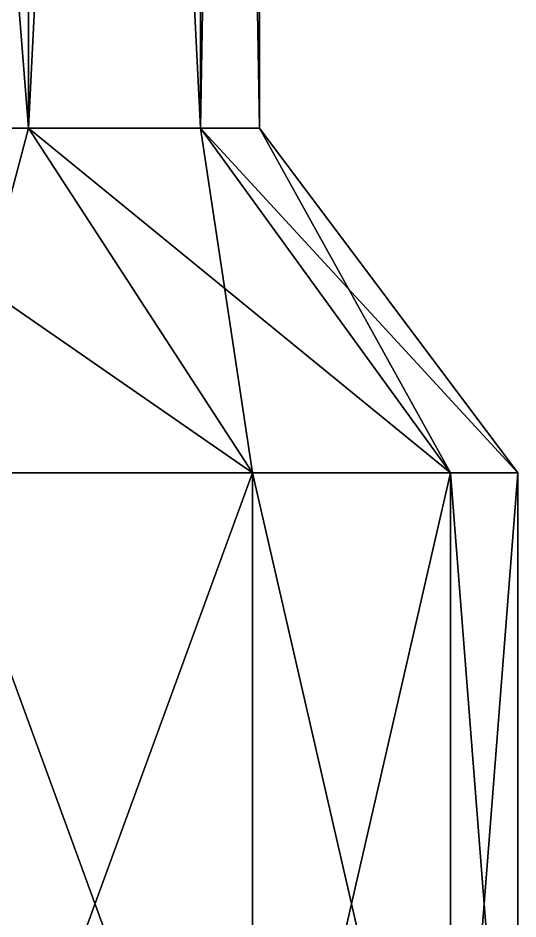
# Model space of a CAD drawing. Extents: x -855.2 to -831.7, y 552.5 to 573.4.
# Drawn here: x -839.16 to -837.71, y 555.105 to 557.718 of the extents above; entities that cross this region are included whole.
import ezdxf

# ---------------------------------------------------------------- set-up
doc = ezdxf.new("R2010")
doc.units = 0
doc.layers.get('0').update_dxf_attribs({"linetype": 'CONTINUOUS'})

msp = doc.modelspace()

# ---------------------------------------------------------------- linework, layer by layer
at = {"color": 7}
for p, q in [((-839.13, 567.3986, -2.5517), (-839.13, 557.3986, -2.5517)), ((-839.13, 567.3986, 2.4483), (-839.13, 557.3986, 2.4483)), ((-838.6305, 567.3986, -1.3458), (-838.6305, 557.3986, -1.3458)), ((-838.6305, 567.3986, 1.2424), (-838.6305, 557.3986, 1.2424)), ((-838.4602, 567.3986, -0.0517), (-838.4602, 557.3986, -0.0517)), ((-839.13, 557.3986, -2.5517), (-839.9246, 557.3986, -3.5872)), ((-839.9246, 557.3986, 3.4839), (-839.13, 557.3986, 2.4483)), ((-838.6305, 557.3986, -1.3458), (-839.13, 557.3986, -2.5517)), ((-839.13, 557.3986, 2.4483), (-838.6305, 557.3986, 1.2424)), ((-839.13, 557.3986, -2.5517), (-838.4805, 556.3986, -2.9267)), ((-839.13, 557.3986, 2.4483), (-838.4805, 556.3986, 2.8233)), ((-838.6305, 557.3986, 1.2424), (-838.4602, 557.3986, -0.0517)), ((-838.4602, 557.3986, -0.0517), (-838.6305, 557.3986, -1.3458)), ((-838.6305, 557.3986, 1.2424), (-837.9061, 556.3986, 1.4365)), ((-838.6305, 557.3986, -1.3458), (-837.9061, 556.3986, -1.5399)), ((-838.4602, 557.3986, -0.0517), (-837.7102, 556.3986, -0.0517)), ((-838.4805, 556.3986, -2.9267), (-839.3943, 556.3986, -4.1175)), ((-839.3943, 556.3986, 4.0142), (-838.4805, 556.3986, 2.8233)), ((-837.9061, 556.3986, -1.5399), (-838.4805, 556.3986, -2.9267)), ((-838.4805, 556.3986, 2.8233), (-837.9061, 556.3986, 1.4365)), ((-838.4805, 556.3986, -2.9267), (-838.4805, 553.8986, -2.9267)), ((-838.4805, 556.3986, 2.8233), (-838.4805, 553.8986, 2.8233)), ((-837.9061, 556.3986, 1.4365), (-837.7102, 556.3986, -0.0517)), ((-837.9061, 556.3986, 1.4365), (-837.9061, 553.8986, 1.4365)), ((-837.9061, 556.3986, -1.5399), (-837.9061, 553.8986, -1.5399)), ((-837.7102, 556.3986, -0.0517), (-837.9061, 556.3986, -1.5399)), ((-837.7102, 556.3986, -0.0517), (-837.7102, 553.8986, -0.0517))]:
    msp.add_line(p, q, dxfattribs=at)

# ---------------------------------------------------------------- meshes
mesh = msp.add_polyface(dxfattribs=at)
corners = [(-839.13, 567.3986, -2.5517), (-839.9246, 557.3986, -3.5872), (-839.13, 557.3986, -2.5517), (-839.9246, 567.3986, -3.5872)]
mesh.append_faces([[corners[k] for k in face] for face in [(0, 1, 2), (1, 0, 3)]], dxfattribs={"vtx0": -1, "color": 7})
mesh = msp.add_polyface(dxfattribs=at)
corners = [(-839.9246, 567.3986, 3.4839), (-839.13, 557.3986, 2.4483), (-839.9246, 557.3986, 3.4839), (-839.13, 567.3986, 2.4483)]
mesh.append_faces([[corners[k] for k in face] for face in [(0, 1, 2), (1, 0, 3)]], dxfattribs={"vtx0": -1, "color": 7})
mesh = msp.add_polyface(dxfattribs=at)
corners = [(-838.6305, 567.3986, -1.3458), (-839.13, 557.3986, -2.5517), (-838.6305, 557.3986, -1.3458), (-839.13, 567.3986, -2.5517)]
mesh.append_faces([[corners[k] for k in face] for face in [(0, 1, 2), (1, 0, 3)]], dxfattribs={"vtx0": -1, "color": 7})
mesh = msp.add_polyface(dxfattribs=at)
corners = [(-839.13, 567.3986, 2.4483), (-838.6305, 557.3986, 1.2424), (-839.13, 557.3986, 2.4483), (-838.6305, 567.3986, 1.2424)]
mesh.append_faces([[corners[k] for k in face] for face in [(0, 1, 2), (1, 0, 3)]], dxfattribs={"vtx0": -1, "color": 7})
mesh = msp.add_polyface(dxfattribs=at)
corners = [(-838.6305, 567.3986, 1.2424), (-838.4602, 557.3986, -0.0517), (-838.6305, 557.3986, 1.2424), (-838.4602, 567.3986, -0.0517)]
mesh.append_faces([[corners[k] for k in face] for face in [(0, 1, 2), (1, 0, 3)]], dxfattribs={"vtx0": -1, "color": 7})
mesh = msp.add_polyface(dxfattribs=at)
corners = [(-838.4602, 567.3986, -0.0517), (-838.6305, 557.3986, -1.3458), (-838.4602, 557.3986, -0.0517), (-838.6305, 567.3986, -1.3458)]
mesh.append_faces([[corners[k] for k in face] for face in [(0, 1, 2), (1, 0, 3)]], dxfattribs={"vtx0": -1, "color": 7})
mesh = msp.add_polyface(dxfattribs=at)
corners = [(-839.9246, 557.3986, 3.4839), (-838.4805, 556.3986, 2.8233), (-839.3943, 556.3986, 4.0142), (-839.13, 557.3986, 2.4483)]
mesh.append_faces([[corners[k] for k in face] for face in [(0, 1, 2), (1, 0, 3)]], dxfattribs={"vtx0": -1, "color": 7})
mesh = msp.add_polyface(dxfattribs=at)
corners = [(-839.13, 557.3986, -2.5517), (-839.3943, 556.3986, -4.1175), (-838.4805, 556.3986, -2.9267), (-839.9246, 557.3986, -3.5872)]
mesh.append_faces([[corners[k] for k in face] for face in [(0, 1, 2), (1, 0, 3)]], dxfattribs={"vtx0": -1, "color": 7})
mesh = msp.add_polyface(dxfattribs=at)
corners = [(-839.13, 557.3986, 2.4483), (-837.9061, 556.3986, 1.4365), (-838.4805, 556.3986, 2.8233), (-838.6305, 557.3986, 1.2424)]
mesh.append_faces([[corners[k] for k in face] for face in [(0, 1, 2), (1, 0, 3)]], dxfattribs={"vtx0": -1, "color": 7})
mesh = msp.add_polyface(dxfattribs=at)
corners = [(-838.6305, 557.3986, -1.3458), (-838.4805, 556.3986, -2.9267), (-837.9061, 556.3986, -1.5399), (-839.13, 557.3986, -2.5517)]
mesh.append_faces([[corners[k] for k in face] for face in [(0, 1, 2), (1, 0, 3)]], dxfattribs={"vtx0": -1, "color": 7})
mesh = msp.add_polyface(dxfattribs=at)
corners = [(-838.6305, 557.3986, 1.2424), (-837.7102, 556.3986, -0.0517), (-837.9061, 556.3986, 1.4365), (-838.4602, 557.3986, -0.0517)]
mesh.append_faces([[corners[k] for k in face] for face in [(0, 1, 2), (1, 0, 3)]], dxfattribs={"vtx0": -1, "color": 7})
mesh = msp.add_polyface(dxfattribs=at)
corners = [(-838.4602, 557.3986, -0.0517), (-837.9061, 556.3986, -1.5399), (-837.7102, 556.3986, -0.0517), (-838.6305, 557.3986, -1.3458)]
mesh.append_faces([[corners[k] for k in face] for face in [(0, 1, 2), (1, 0, 3)]], dxfattribs={"vtx0": -1, "color": 7})
mesh = msp.add_polyface(dxfattribs=at)
corners = [(-838.4805, 556.3986, -2.9267), (-839.3943, 553.8986, -4.1175), (-838.4805, 553.8986, -2.9267), (-839.3943, 556.3986, -4.1175)]
mesh.append_faces([[corners[k] for k in face] for face in [(0, 1, 2), (1, 0, 3)]], dxfattribs={"vtx0": -1, "color": 7})
mesh = msp.add_polyface(dxfattribs=at)
corners = [(-839.3943, 556.3986, 4.0142), (-838.4805, 553.8986, 2.8233), (-839.3943, 553.8986, 4.0142), (-838.4805, 556.3986, 2.8233)]
mesh.append_faces([[corners[k] for k in face] for face in [(0, 1, 2), (1, 0, 3)]], dxfattribs={"vtx0": -1, "color": 7})
mesh = msp.add_polyface(dxfattribs=at)
corners = [(-838.4805, 556.3986, 2.8233), (-837.9061, 553.8986, 1.4365), (-838.4805, 553.8986, 2.8233), (-837.9061, 556.3986, 1.4365)]
mesh.append_faces([[corners[k] for k in face] for face in [(0, 1, 2), (1, 0, 3)]], dxfattribs={"vtx0": -1, "color": 7})
mesh = msp.add_polyface(dxfattribs=at)
corners = [(-837.9061, 556.3986, -1.5399), (-838.4805, 553.8986, -2.9267), (-837.9061, 553.8986, -1.5399), (-838.4805, 556.3986, -2.9267)]
mesh.append_faces([[corners[k] for k in face] for face in [(0, 1, 2), (1, 0, 3)]], dxfattribs={"vtx0": -1, "color": 7})
mesh = msp.add_polyface(dxfattribs=at)
corners = [(-837.9061, 556.3986, 1.4365), (-837.7102, 553.8986, -0.0517), (-837.9061, 553.8986, 1.4365), (-837.7102, 556.3986, -0.0517)]
mesh.append_faces([[corners[k] for k in face] for face in [(0, 1, 2), (1, 0, 3)]], dxfattribs={"vtx0": -1, "color": 7})
mesh = msp.add_polyface(dxfattribs=at)
corners = [(-837.7102, 556.3986, -0.0517), (-837.9061, 553.8986, -1.5399), (-837.7102, 553.8986, -0.0517), (-837.9061, 556.3986, -1.5399)]
mesh.append_faces([[corners[k] for k in face] for face in [(0, 1, 2), (1, 0, 3)]], dxfattribs={"vtx0": -1, "color": 7})

doc.saveas('drawing.dxf')
